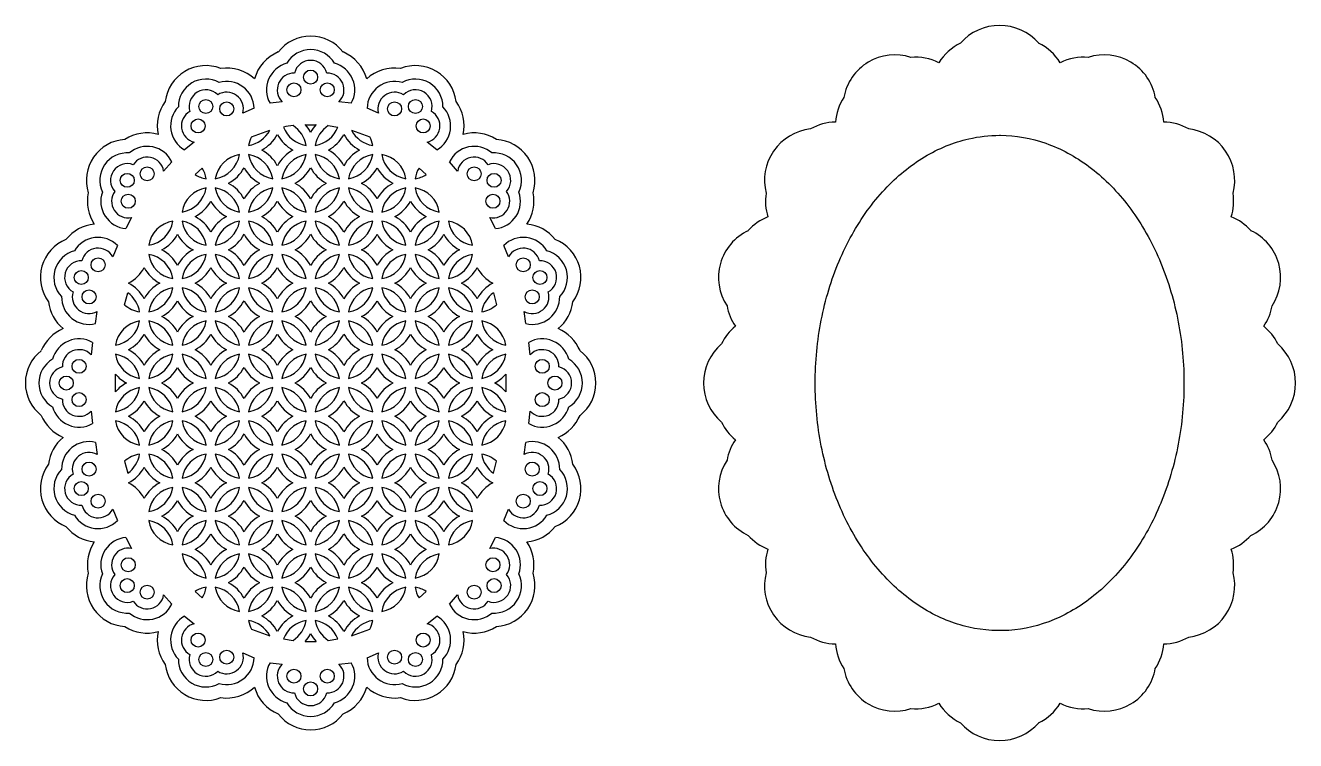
# Model space of a CAD drawing. Extents: x -349 to 137, y -391 to -136.
# Drawn here: x -98.3 to 137.5, y -269.3 to -136.5 of the extents above; entities that cross this region are included whole.
import ezdxf

# ---------------------------------------------------------------- set-up
doc = ezdxf.new("R2010")
doc.units = 0
doc.layers.get('0').update_dxf_attribs({"linetype": 'CONTINUOUS'})

msp = doc.modelspace()

# ---------------------------------------------------------------- linework, layer by layer
for p, q in [((-50.65, -150.64), (-52.93, -150.93)), ((-37.86, -150.93), (-40.14, -150.64)), ((-55.88, -151.84), (-57.99, -152.76)), ((-32.8, -152.76), (-34.91, -151.84)), ((-46.41, -154.9), (-44.38, -154.9)), ((-42.13, -155.07), (-40.34, -155.35)), ((-56.37, -157.13), (-52.98, -155.94)), ((-37.81, -155.94), (-34.42, -157.13)), ((-67, -158.16), (-68.81, -159.57)), ((-21.98, -159.57), (-23.79, -158.16)), ((-71.16, -161.8), (-72.69, -163.51)), ((-18.1, -163.51), (-19.63, -161.8)), ((-66.83, -164.18), (-65.52, -162.97)), ((-25.27, -162.97), (-23.96, -164.18)), ((-78.64, -172.17), (-79.7, -174.21)), ((-11.09, -174.21), (-12.15, -172.17)), ((-81.24, -177.35), (-82.13, -179.47)), ((-8.66, -179.47), (-9.55, -177.35)), ((-79.92, -188.35), (-79.35, -186.13)), ((-11.44, -186.13), (-10.86, -188.35)), ((-85.33, -191.85), (-85.01, -189.59)), ((-5.46, -191.85), (-5.78, -189.59)), ((-85.88, -195.35), (-86.16, -197.63)), ((-4.63, -197.63), (-4.91, -195.35)), ((-81.61, -204.5), (-81.61, -201.27)), ((-9.18, -201.27), (-9.18, -204.5)), ((-86.16, -208.14), (-85.88, -210.42)), ((-4.91, -210.42), (-4.63, -208.14)), ((-85.33, -213.92), (-85.01, -216.18)), ((-5.78, -216.18), (-5.46, -213.92)), ((-79.92, -217.43), (-79.35, -219.64)), ((-11.44, -219.64), (-10.86, -217.43)), ((-82.13, -226.3), (-81.24, -228.42)), ((-9.55, -228.42), (-8.66, -226.3)), ((-79.7, -231.57), (-78.64, -233.61)), ((-12.15, -233.61), (-11.09, -231.57)), ((-72.69, -242.26), (-71.16, -243.98)), ((-66.83, -241.59), (-65.52, -242.81)), ((-25.27, -242.81), (-23.96, -241.59)), ((-19.63, -243.98), (-18.1, -242.26)), ((-68.81, -246.2), (-67, -247.61)), ((-23.79, -247.61), (-21.98, -246.2)), ((-56.37, -248.64), (-52.98, -249.83)), ((-37.81, -249.83), (-34.42, -248.64)), ((-50.44, -250.43), (-48.66, -250.7)), ((-46.41, -250.88), (-44.38, -250.88)), ((-42.13, -250.7), (-40.34, -250.43)), ((-57.99, -253.01), (-55.88, -253.93)), ((-34.91, -253.93), (-32.8, -253.01)), ((-52.93, -254.84), (-50.65, -255.13)), ((-40.14, -255.13), (-37.86, -254.84))]:
    msp.add_line(p, q)
for centre in [(-45.39, -146.06), (-48.49, -148.42), (-42.3, -148.42), (-64.85, -151.53), (-60.98, -151.97), (-29.81, -151.97), (-25.94, -151.53), (-66.29, -155.14), (-24.5, -155.14), (-79.44, -165.24), (-75.74, -164.03), (-15.04, -164.03), (-11.35, -165.24), (-79.25, -169.13), (-11.54, -169.13), (-84.86, -180.94), (-5.93, -180.94), (-87.97, -183.28), (-2.82, -183.28), (-86.54, -186.89), (-4.25, -186.89), (-88.39, -199.79), (-2.4, -199.79), (-90.75, -202.89), (-0.04, -202.89), (-88.39, -205.98), (-2.4, -205.98), (-86.54, -218.88), (-4.25, -218.88), (-87.97, -222.5), (-2.82, -222.5), (-84.86, -224.83), (-5.93, -224.83), (-79.25, -236.65), (-11.54, -236.65), (-79.44, -240.53), (-75.74, -241.74), (-15.04, -241.74), (-11.35, -240.53), (-66.29, -250.63), (-24.5, -250.63), (-64.85, -254.25), (-60.98, -253.81), (-29.81, -253.81), (-25.94, -254.25), (-48.49, -257.35), (-42.3, -257.35), (-45.39, -259.71)]:
    msp.add_circle(centre, 1.3)
for centre, radius, start, end in [((82.51, -146.06), 9.6, 40.9211, 139.0789), ((-45.39, -146.06), 7.6, 37.7813, 142.2187), ((-48.49, -148.42), 7.6, 112.5536, 164.5415), ((-45.39, -146.06), 5.1, 30.1883, 149.8117), ((-42.3, -148.42), 7.6, 15.4585, 67.4464), ((79.42, -148.42), 9.6, 115.6934, 148.405), ((85.6, -148.42), 9.6, 31.595, 64.3066), ((-48.49, -148.42), 5.1, 104.9605, 209.4638), ((-45.39, -146.06), 3.1, 13.7405, 166.2595), ((-42.3, -148.42), 5.1, 330.5362, 75.0395), ((63.05, -151.53), 9.6, 71.8245, 169.9822), ((66.92, -151.97), 9.6, 63.2639, 95.21), ((98.1, -151.97), 9.6, 84.79, 116.7361), ((101.96, -151.53), 9.6, 10.0178, 108.1755), ((-64.85, -151.53), 7.6, 68.6847, 173.1221), ((-60.98, -151.97), 7.6, 47.1273, 98.3498), ((-48.49, -148.42), 3.1, 88.5127, 225.8282), ((-42.3, -148.42), 3.1, 314.1718, 91.4873), ((-29.81, -151.97), 7.6, 81.6502, 132.8727), ((-25.94, -151.53), 7.6, 6.8779, 111.3153), ((-64.85, -151.53), 5.1, 61.0917, 180.7151), ((-64.85, -151.53), 3.1, 44.6439, 197.1629), ((-60.98, -151.97), 5.1, 1.4396, 105.9428), ((-29.81, -151.97), 5.1, 74.0572, 178.5604), ((-25.94, -151.53), 5.1, 359.2849, 118.9083), ((-25.94, -151.53), 3.1, 342.8371, 135.3561), ((-66.29, -155.14), 7.6, 143.4569, 191.8738), ((-60.98, -151.97), 3.1, 345.0751, 122.3906), ((-29.81, -151.97), 3.1, 57.6094, 194.9249), ((-24.5, -155.14), 7.6, 348.1262, 36.5431), ((61.61, -155.14), 9.6, 146.5968, 175.7664), ((103.4, -155.14), 9.6, 4.2336, 33.4032), ((-66.29, -155.14), 5.1, 135.8639, 240.3672), ((-66.29, -155.14), 3.1, 119.4161, 256.7316), ((-24.5, -155.14), 3.1, 283.2684, 60.5839), ((-24.5, -155.14), 5.1, 299.6328, 44.1361), ((-45.39, -153.43), 5.4, 200.7558, 260.9558), ((-51.58, -159.61), 5.4, 9.0442, 57.253), ((-51.58, -159.61), 7, 27.981, 42.3754), ((-39.21, -159.61), 7, 137.6246, 152.019), ((-39.21, -159.61), 5.4, 122.747, 170.9558), ((-45.39, -153.43), 5.4, 279.0442, 339.2442), ((52.16, -164.03), 9.6, 90.6991, 119.7748), ((112.86, -164.03), 9.6, 60.2252, 89.3009), ((-79.44, -165.24), 7.6, 93.2495, 197.6869), ((-75.74, -164.03), 7.6, 74.5917, 122.9146), ((-57.76, -153.43), 5.4, 279.0442, 332.3273), ((-51.58, -159.61), 5.4, 152.6678, 170.9558), ((-57.76, -153.43), 7, 297.981, 332.019), ((-45.39, -153.43), 7, 207.981, 242.019), ((-45.39, -153.43), 7, 297.981, 332.019), ((-33.03, -153.43), 7, 207.981, 242.019), ((-33.03, -153.43), 5.4, 207.6727, 260.9558), ((-39.21, -159.61), 5.4, 9.0442, 27.3322), ((-15.04, -164.03), 7.6, 57.0854, 105.4083), ((-11.35, -165.24), 7.6, 342.3131, 86.7505), ((48.46, -165.24), 9.6, 96.3893, 194.5471), ((116.56, -165.24), 9.6, 345.4529, 83.6107), ((-79.44, -165.24), 5.1, 85.6565, 205.2799), ((-75.74, -164.03), 5.1, 26.0044, 130.5076), ((-57.76, -165.8), 7, 27.981, 62.019), ((-45.39, -165.8), 7, 117.981, 152.019), ((-45.39, -165.8), 7, 27.981, 62.019), ((-33.03, -165.8), 7, 117.981, 152.019), ((-15.04, -164.03), 5.1, 49.4924, 153.9956), ((-11.35, -165.24), 5.1, 334.7201, 94.3435), ((-79.44, -165.24), 3.1, 69.2087, 221.7277), ((-75.74, -164.03), 3.1, 9.6399, 146.9554), ((-57.76, -165.8), 5.4, 99.0442, 170.9558), ((-63.94, -159.61), 5.4, 279.0442, 350.9558), ((-51.58, -159.61), 5.4, 189.0442, 260.9558), ((-57.76, -165.8), 5.4, 9.0442, 80.9558), ((-51.58, -159.61), 5.4, 279.0442, 350.9558), ((-45.39, -165.8), 5.4, 99.0442, 170.9558), ((-39.21, -159.61), 5.4, 189.0442, 260.9558), ((-45.39, -165.8), 5.4, 9.0442, 80.9558), ((-39.21, -159.61), 5.4, 279.0442, 350.9558), ((-33.03, -165.8), 5.4, 99.0442, 170.9558), ((-26.85, -159.61), 5.4, 189.0442, 260.9558), ((-33.03, -165.8), 5.4, 9.0442, 80.9558), ((-15.04, -164.03), 3.1, 33.0446, 170.3601), ((-11.35, -165.24), 3.1, 318.2723, 110.7913), ((-63.94, -159.61), 5.4, 237.683, 260.9558), ((-70.12, -165.8), 5.4, 9.0442, 31.5937), ((-63.94, -159.61), 7, 297.981, 332.019), ((-51.58, -159.61), 7, 207.981, 242.019), ((-51.58, -159.61), 7, 297.981, 332.019), ((-39.21, -159.61), 7, 207.981, 242.019), ((-39.21, -159.61), 7, 297.981, 332.019), ((-26.85, -159.61), 7, 207.981, 242.019), ((-20.67, -165.8), 5.4, 148.4063, 170.9558), ((-26.85, -159.61), 5.4, 279.0442, 302.317), ((-79.25, -169.13), 5.1, 160.4287, 264.932), ((-79.25, -169.13), 3.1, 143.9809, 281.2964), ((-70.12, -165.8), 5.4, 279.0442, 350.9558), ((-63.94, -171.98), 5.4, 99.0442, 170.9558), ((-57.76, -165.8), 5.4, 189.0442, 260.9558), ((-63.94, -171.98), 5.4, 9.0442, 80.9558), ((-63.94, -171.98), 7, 27.981, 62.019), ((-51.58, -171.98), 7, 117.981, 152.019), ((-51.58, -171.98), 5.4, 99.0442, 170.9558), ((-57.76, -165.8), 5.4, 279.0442, 350.9558), ((-51.58, -171.98), 5.4, 9.0442, 80.9558), ((-45.39, -165.8), 5.4, 189.0442, 260.9558), ((-51.58, -171.98), 7, 27.981, 62.019), ((-39.21, -171.98), 7, 117.981, 152.019), ((-39.21, -171.98), 5.4, 99.0442, 170.9558), ((-45.39, -165.8), 5.4, 279.0442, 350.9558), ((-39.21, -171.98), 5.4, 9.0442, 80.9558), ((-33.03, -165.8), 5.4, 189.0442, 260.9558), ((-39.21, -171.98), 7, 27.981, 62.019), ((-26.85, -171.98), 7, 117.981, 152.019), ((-33.03, -165.8), 5.4, 279.0442, 350.9558), ((-26.85, -171.98), 5.4, 99.0442, 170.9558), ((-20.67, -165.8), 5.4, 189.0442, 260.9558), ((-26.85, -171.98), 5.4, 9.0442, 80.9558), ((-11.54, -169.13), 3.1, 258.7036, 36.0191), ((-11.54, -169.13), 5.1, 275.068, 19.5713), ((-79.25, -169.13), 7.6, 168.0218, 213.9838), ((-70.12, -165.8), 7, 297.981, 332.019), ((-57.76, -165.8), 7, 207.981, 242.019), ((-57.76, -165.8), 7, 297.981, 332.019), ((-45.39, -165.8), 7, 207.981, 242.019), ((-45.39, -165.8), 7, 297.981, 332.019), ((-33.03, -165.8), 7, 207.981, 242.019), ((-33.03, -165.8), 7, 297.981, 332.019), ((-20.67, -165.8), 7, 207.981, 242.019), ((-11.54, -169.13), 7.6, 326.0162, 11.9782), ((48.65, -169.13), 9.6, 171.1616, 197.5481), ((116.36, -169.13), 9.6, 342.4519, 8.8384), ((-70.12, -178.16), 7, 27.981, 62.019), ((-57.76, -178.16), 7, 117.981, 152.019), ((-57.76, -178.16), 7, 27.981, 62.019), ((-45.39, -178.16), 7, 117.981, 152.019), ((-45.39, -178.16), 7, 27.981, 62.019), ((-33.03, -178.16), 7, 117.981, 152.019), ((-33.03, -178.16), 7, 27.981, 62.019), ((-20.67, -178.16), 7, 117.981, 152.019), ((43.04, -180.94), 9.6, 111.662, 138.5348), ((121.97, -180.94), 9.6, 41.4652, 68.338), ((-84.86, -180.94), 7.6, 95.2264, 141.6747), ((-70.12, -178.16), 5.4, 99.0442, 170.9558), ((-76.3, -171.98), 5.4, 279.0442, 350.9558), ((-70.12, -178.16), 5.4, 9.0442, 80.9558), ((-63.94, -171.98), 5.4, 189.0442, 260.9558), ((-57.76, -178.16), 5.4, 99.0442, 170.9558), ((-63.94, -171.98), 5.4, 279.0442, 350.9558), ((-51.58, -171.98), 5.4, 189.0442, 260.9558), ((-57.76, -178.16), 5.4, 9.0442, 80.9558), ((-51.58, -171.98), 5.4, 279.0442, 350.9558), ((-45.39, -178.16), 5.4, 99.0442, 170.9558), ((-39.21, -171.98), 5.4, 189.0442, 260.9558), ((-45.39, -178.16), 5.4, 9.0442, 80.9558), ((-39.21, -171.98), 5.4, 279.0442, 350.9558), ((-33.03, -178.16), 5.4, 99.0442, 170.9558), ((-26.85, -171.98), 5.4, 189.0442, 260.9558), ((-33.03, -178.16), 5.4, 9.0442, 80.9558), ((-26.85, -171.98), 5.4, 279.0442, 350.9558), ((-20.67, -178.16), 5.4, 99.0442, 170.9558), ((-14.49, -171.98), 5.4, 189.0442, 260.9558), ((-20.67, -178.16), 5.4, 9.0442, 80.9558), ((-5.93, -180.94), 7.6, 38.3253, 84.7736), ((-87.97, -183.28), 7.6, 112.0095, 216.447), ((-84.86, -180.94), 5.1, 44.7644, 149.2677), ((-76.3, -171.98), 7, 297.981, 332.019), ((-63.94, -171.98), 7, 207.981, 242.019), ((-63.94, -171.98), 7, 297.981, 332.019), ((-51.58, -171.98), 7, 207.981, 242.019), ((-51.58, -171.98), 7, 297.981, 332.019), ((-39.21, -171.98), 7, 207.981, 242.019), ((-39.21, -171.98), 7, 297.981, 332.019), ((-26.85, -171.98), 7, 207.981, 242.019), ((-26.85, -171.98), 7, 297.981, 332.019), ((-14.49, -171.98), 7, 207.981, 242.019), ((-5.93, -180.94), 5.1, 30.7323, 135.2356), ((-2.82, -183.28), 7.6, 323.553, 67.9905), ((39.93, -183.28), 9.6, 115.1494, 213.3071), ((125.09, -183.28), 9.6, 326.6929, 64.8506), ((-87.97, -183.28), 5.1, 104.4165, 224.04), ((-84.86, -180.94), 3.1, 28.4, 165.7155), ((-70.12, -178.16), 5.4, 189.0442, 260.9558), ((-76.3, -184.34), 5.4, 9.0442, 80.9558), ((-76.3, -184.34), 7, 27.981, 62.019), ((-63.94, -184.34), 7, 117.981, 152.019), ((-70.12, -178.16), 5.4, 279.0442, 350.9558), ((-63.94, -184.34), 5.4, 99.0442, 170.9558), ((-57.76, -178.16), 5.4, 189.0442, 260.9558), ((-63.94, -184.34), 5.4, 9.0442, 80.9558), ((-63.94, -184.34), 7, 27.981, 62.019), ((-51.58, -184.34), 7, 117.981, 152.019), ((-51.58, -184.34), 5.4, 99.0442, 170.9558), ((-57.76, -178.16), 5.4, 279.0442, 350.9558), ((-51.58, -184.34), 5.4, 9.0442, 80.9558), ((-45.39, -178.16), 5.4, 189.0442, 260.9558), ((-51.58, -184.34), 7, 27.981, 62.019), ((-39.21, -184.34), 7, 117.981, 152.019), ((-39.21, -184.34), 5.4, 99.0442, 170.9558), ((-45.39, -178.16), 5.4, 279.0442, 350.9558), ((-39.21, -184.34), 5.4, 9.0442, 80.9558), ((-33.03, -178.16), 5.4, 189.0442, 260.9558), ((-39.21, -184.34), 7, 27.981, 62.019), ((-26.85, -184.34), 7, 117.981, 152.019), ((-33.03, -178.16), 5.4, 279.0442, 350.9558), ((-26.85, -184.34), 5.4, 99.0442, 170.9558), ((-20.67, -178.16), 5.4, 189.0442, 260.9558), ((-26.85, -184.34), 5.4, 9.0442, 80.9558), ((-26.85, -184.34), 7, 27.981, 62.019), ((-14.49, -184.34), 7, 117.981, 152.019), ((-14.49, -184.34), 5.4, 99.0442, 170.9558), ((-20.67, -178.16), 5.4, 279.0442, 350.9558), ((-5.93, -180.94), 3.1, 14.2845, 151.6), ((-2.82, -183.28), 5.1, 315.96, 75.5835), ((-87.97, -183.28), 3.1, 87.9687, 240.4878), ((-82.48, -178.16), 7, 297.981, 332.019), ((-70.12, -178.16), 7, 207.981, 242.019), ((-70.12, -178.16), 7, 297.981, 332.019), ((-57.76, -178.16), 7, 207.981, 242.019), ((-57.76, -178.16), 7, 297.981, 332.019), ((-45.39, -178.16), 7, 207.981, 242.019), ((-45.39, -178.16), 7, 297.981, 332.019), ((-33.03, -178.16), 7, 207.981, 242.019), ((-33.03, -178.16), 7, 297.981, 332.019), ((-20.67, -178.16), 7, 207.981, 242.019), ((-20.67, -178.16), 7, 297.981, 332.019), ((-8.3, -178.16), 7, 207.981, 242.019), ((-2.82, -183.28), 3.1, 299.5122, 92.0313), ((-86.54, -186.89), 3.1, 162.741, 299.5214), ((-82.48, -190.52), 5.4, 9.0442, 54.4723), ((-82.48, -190.52), 7, 27.981, 62.019), ((-70.12, -190.52), 7, 117.981, 152.019), ((-76.3, -184.34), 5.4, 279.0442, 350.9558), ((-70.12, -190.52), 5.4, 99.0442, 170.9558), ((-63.94, -184.34), 5.4, 189.0442, 260.9558), ((-70.12, -190.52), 5.4, 9.0442, 80.9558), ((-70.12, -190.52), 7, 27.981, 62.019), ((-57.76, -190.52), 7, 117.981, 152.019), ((-63.94, -184.34), 5.4, 279.0442, 350.9558), ((-57.76, -190.52), 5.4, 99.0442, 170.9558), ((-57.76, -190.52), 5.4, 9.0442, 80.9558), ((-51.58, -184.34), 5.4, 189.0442, 260.9558), ((-57.76, -190.52), 7, 27.981, 62.019), ((-45.39, -190.52), 7, 117.981, 152.019), ((-45.39, -190.52), 5.4, 99.0442, 170.9558), ((-51.58, -184.34), 5.4, 279.0442, 350.9558), ((-45.39, -190.52), 5.4, 9.0442, 80.9558), ((-39.21, -184.34), 5.4, 189.0442, 260.9558), ((-45.39, -190.52), 7, 27.981, 62.019), ((-33.03, -190.52), 7, 117.981, 152.019), ((-39.21, -184.34), 5.4, 279.0442, 350.9558), ((-33.03, -190.52), 5.4, 99.0442, 170.9558), ((-26.85, -184.34), 5.4, 189.0442, 260.9558), ((-33.03, -190.52), 5.4, 9.0442, 80.9558), ((-33.03, -190.52), 7, 27.981, 62.019), ((-20.67, -190.52), 7, 117.981, 152.019), ((-26.85, -184.34), 5.4, 279.0442, 350.9558), ((-20.67, -190.52), 5.4, 99.0442, 170.9558), ((-20.67, -190.52), 5.4, 9.0442, 80.9558), ((-14.49, -184.34), 5.4, 189.0442, 260.9558), ((-20.67, -190.52), 7, 27.981, 62.019), ((-8.3, -190.52), 7, 117.981, 152.019), ((-8.3, -190.52), 5.4, 125.5277, 170.9558), ((-4.25, -186.89), 3.1, 240.4786, 17.259), ((-86.54, -186.89), 7.6, 186.7818, 230.8871), ((-86.54, -186.89), 5.1, 179.1888, 283.6921), ((-76.3, -184.34), 5.4, 227.8854, 260.9558), ((-76.3, -184.34), 7, 297.981, 332.019), ((-63.94, -184.34), 7, 207.981, 242.019), ((-63.94, -184.34), 7, 297.981, 332.019), ((-51.58, -184.34), 7, 207.981, 242.019), ((-51.58, -184.34), 7, 297.981, 332.019), ((-39.21, -184.34), 7, 207.981, 242.019), ((-39.21, -184.34), 7, 297.981, 332.019), ((-26.85, -184.34), 7, 207.981, 242.019), ((-26.85, -184.34), 7, 297.981, 332.019), ((-14.49, -184.34), 7, 207.981, 242.019), ((-14.49, -184.34), 5.4, 279.0442, 312.1146), ((-4.25, -186.89), 5.1, 256.3079, 0.8112), ((-4.25, -186.89), 7.6, 309.1129, 353.2182), ((41.36, -186.89), 9.6, 189.9217, 214.6089), ((123.65, -186.89), 9.6, 325.3911, 350.0783), ((-76.3, -196.7), 7, 27.981, 62.019), ((-63.94, -196.7), 7, 117.981, 152.019), ((-63.94, -196.7), 7, 27.981, 62.019), ((-51.58, -196.7), 7, 117.981, 152.019), ((-51.58, -196.7), 7, 27.981, 62.019), ((-39.21, -196.7), 7, 117.981, 152.019), ((-39.21, -196.7), 7, 27.981, 62.019), ((-26.85, -196.7), 7, 117.981, 152.019), ((-26.85, -196.7), 7, 27.981, 62.019), ((-14.49, -196.7), 7, 117.981, 152.019), ((-88.39, -199.79), 7.6, 112.834, 157.4464), ((-76.3, -196.7), 5.4, 99.0442, 170.9558), ((-82.48, -190.52), 5.4, 279.0442, 350.9558), ((-76.3, -196.7), 5.4, 9.0442, 80.9558), ((-70.12, -190.52), 5.4, 189.0442, 260.9558), ((-63.94, -196.7), 5.4, 99.0442, 170.9558), ((-70.12, -190.52), 5.4, 279.0442, 350.9558), ((-63.94, -196.7), 5.4, 9.0442, 80.9558), ((-57.76, -190.52), 5.4, 189.0442, 260.9558), ((-57.76, -190.52), 5.4, 279.0442, 350.9558), ((-51.58, -196.7), 5.4, 99.0442, 170.9558), ((-45.39, -190.52), 5.4, 189.0442, 260.9558), ((-51.58, -196.7), 5.4, 9.0442, 80.9558), ((-45.39, -190.52), 5.4, 279.0442, 350.9558), ((-39.21, -196.7), 5.4, 99.0442, 170.9558), ((-33.03, -190.52), 5.4, 189.0442, 260.9558), ((-39.21, -196.7), 5.4, 9.0442, 80.9558), ((-33.03, -190.52), 5.4, 279.0442, 350.9558), ((-26.85, -196.7), 5.4, 99.0442, 170.9558), ((-20.67, -190.52), 5.4, 189.0442, 260.9558), ((-26.85, -196.7), 5.4, 9.0442, 80.9558), ((-20.67, -190.52), 5.4, 279.0442, 350.9558), ((-14.49, -196.7), 5.4, 99.0442, 170.9558), ((-14.49, -196.7), 5.4, 9.0442, 80.9558), ((-8.3, -190.52), 5.4, 189.0442, 260.9558), ((-2.4, -199.79), 7.6, 22.5536, 67.166), ((39.52, -199.79), 9.6, 129.1122, 154.3066), ((125.5, -199.79), 9.6, 25.6934, 50.8878), ((-88.39, -199.79), 5.1, 60.5362, 165.0395), ((-82.48, -190.52), 7, 297.981, 332.019), ((-70.12, -190.52), 7, 207.981, 242.019), ((-70.12, -190.52), 7, 297.981, 332.019), ((-57.76, -190.52), 7, 207.981, 242.019), ((-57.76, -190.52), 7, 297.981, 332.019), ((-45.39, -190.52), 7, 207.981, 242.019), ((-45.39, -190.52), 7, 297.981, 332.019), ((-33.03, -190.52), 7, 207.981, 242.019), ((-33.03, -190.52), 7, 297.981, 332.019), ((-20.67, -190.52), 7, 207.981, 242.019), ((-20.67, -190.52), 7, 297.981, 332.019), ((-8.3, -190.52), 7, 207.981, 242.019), ((-2.4, -199.79), 5.1, 14.9605, 119.4638), ((37.15, -202.89), 9.6, 130.9212, 229.0789), ((127.86, -202.89), 9.6, 310.9211, 49.0788), ((-90.75, -202.89), 7.6, 127.7813, 232.2187), ((-88.39, -199.79), 3.1, 44.1718, 181.4873), ((-76.3, -196.7), 5.4, 189.0442, 260.9558), ((-82.48, -202.89), 5.4, 9.0442, 80.9558), ((-82.48, -202.89), 7, 27.981, 62.019), ((-70.12, -202.89), 7, 117.981, 152.019), ((-76.3, -196.7), 5.4, 279.0442, 350.9558), ((-70.12, -202.89), 5.4, 99.0442, 170.9558), ((-63.94, -196.7), 5.4, 189.0442, 260.9558), ((-70.12, -202.89), 5.4, 9.0442, 80.9558), ((-70.12, -202.89), 7, 27.981, 62.019), ((-57.76, -202.89), 7, 117.981, 152.019), ((-63.94, -196.7), 5.4, 279.0442, 350.9558), ((-57.76, -202.89), 5.4, 99.0442, 170.9558), ((-57.76, -202.89), 5.4, 9.0442, 80.9558), ((-51.58, -196.7), 5.4, 189.0442, 260.9558), ((-57.76, -202.89), 7, 27.981, 62.019), ((-45.39, -202.89), 7, 117.981, 152.019), ((-51.58, -196.7), 5.4, 279.0442, 350.9558), ((-45.39, -202.89), 5.4, 99.0442, 170.9558), ((-45.39, -202.89), 5.4, 9.0442, 80.9558), ((-39.21, -196.7), 5.4, 189.0442, 260.9558), ((-45.39, -202.89), 7, 27.981, 62.019), ((-33.03, -202.89), 7, 117.981, 152.019), ((-33.03, -202.89), 5.4, 99.0442, 170.9558), ((-39.21, -196.7), 5.4, 279.0442, 350.9558), ((-26.85, -196.7), 5.4, 189.0442, 260.9558), ((-33.03, -202.89), 5.4, 9.0442, 80.9558), ((-33.03, -202.89), 7, 27.981, 62.019), ((-20.67, -202.89), 7, 117.981, 152.019), ((-26.85, -196.7), 5.4, 279.0442, 350.9558), ((-20.67, -202.89), 5.4, 99.0442, 170.9558), ((-20.67, -202.89), 5.4, 9.0442, 80.9558), ((-14.49, -196.7), 5.4, 189.0442, 260.9558), ((-20.67, -202.89), 7, 27.981, 62.019), ((-8.3, -202.89), 7, 117.981, 152.019), ((-14.49, -196.7), 5.4, 279.0442, 350.9558), ((-8.3, -202.89), 5.4, 99.0442, 170.9558), ((-2.4, -199.79), 3.1, 358.5127, 135.8282), ((-0.04, -202.89), 7.6, 307.7813, 52.2187), ((-90.75, -202.89), 5.1, 120.1883, 239.8117), ((-90.75, -202.89), 3.1, 103.7405, 256.2595), ((-76.3, -196.7), 7, 297.981, 332.019), ((-63.94, -196.7), 7, 207.981, 242.019), ((-63.94, -196.7), 7, 297.981, 332.019), ((-51.58, -196.7), 7, 207.981, 242.019), ((-51.58, -196.7), 7, 297.981, 332.019), ((-39.21, -196.7), 7, 207.981, 242.019), ((-39.21, -196.7), 7, 297.981, 332.019), ((-26.85, -196.7), 7, 207.981, 242.019), ((-26.85, -196.7), 7, 297.981, 332.019), ((-14.49, -196.7), 7, 207.981, 242.019), ((-0.04, -202.89), 3.1, 283.7405, 76.2595), ((-0.04, -202.89), 5.1, 300.1883, 59.8117), ((-76.3, -196.7), 7, 220.757, 242.019), ((-14.49, -196.7), 7, 297.981, 319.243), ((-76.3, -209.07), 5.4, 99.0442, 170.9558), ((-82.48, -202.89), 5.4, 279.0442, 350.9558), ((-76.3, -209.07), 7, 117.981, 139.243), ((-76.3, -209.07), 5.4, 9.0442, 80.9558), ((-70.12, -202.89), 5.4, 189.0442, 260.9558), ((-76.3, -209.07), 7, 27.981, 62.019), ((-63.94, -209.07), 7, 117.981, 152.019), ((-63.94, -209.07), 5.4, 99.0442, 170.9558), ((-70.12, -202.89), 5.4, 279.0442, 350.9558), ((-63.94, -209.07), 5.4, 9.0442, 80.9558), ((-57.76, -202.89), 5.4, 189.0442, 260.9558), ((-63.94, -209.07), 7, 27.981, 62.019), ((-51.58, -209.07), 7, 117.981, 152.019), ((-57.76, -202.89), 5.4, 279.0442, 350.9558), ((-51.58, -209.07), 5.4, 99.0442, 170.9558), ((-45.39, -202.89), 5.4, 189.0442, 260.9558), ((-51.58, -209.07), 5.4, 9.0442, 80.9558), ((-51.58, -209.07), 7, 27.981, 62.019), ((-39.21, -209.07), 7, 117.981, 152.019), ((-45.39, -202.89), 5.4, 279.0442, 350.9558), ((-39.21, -209.07), 5.4, 99.0442, 170.9558), ((-39.21, -209.07), 5.4, 9.0442, 80.9558), ((-33.03, -202.89), 5.4, 189.0442, 260.9558), ((-39.21, -209.07), 7, 27.981, 62.019), ((-26.85, -209.07), 7, 117.981, 152.019), ((-33.03, -202.89), 5.4, 279.0442, 350.9558), ((-26.85, -209.07), 5.4, 99.0442, 170.9558), ((-26.85, -209.07), 5.4, 9.0442, 80.9558), ((-20.67, -202.89), 5.4, 189.0442, 260.9558), ((-26.85, -209.07), 7, 27.981, 62.019), ((-14.49, -209.07), 7, 117.981, 152.019), ((-20.67, -202.89), 5.4, 279.0442, 350.9558), ((-14.49, -209.07), 5.4, 99.0442, 170.9558), ((-14.49, -209.07), 5.4, 9.0442, 80.9558), ((-8.3, -202.89), 5.4, 189.0442, 260.9558), ((-14.49, -209.07), 7, 40.757, 62.019), ((-88.39, -205.98), 5.1, 194.9606, 299.4638), ((-88.39, -205.98), 3.1, 178.5128, 315.8283), ((-82.48, -202.89), 7, 297.981, 332.019), ((-70.12, -202.89), 7, 207.981, 242.019), ((-70.12, -202.89), 7, 297.981, 332.019), ((-57.76, -202.89), 7, 207.981, 242.019), ((-57.76, -202.89), 7, 297.981, 332.019), ((-45.39, -202.89), 7, 207.981, 242.019), ((-45.39, -202.89), 7, 297.981, 332.019), ((-33.03, -202.89), 7, 207.981, 242.019), ((-33.03, -202.89), 7, 297.981, 332.019), ((-20.67, -202.89), 7, 207.981, 242.019), ((-20.67, -202.89), 7, 297.981, 332.019), ((-8.3, -202.89), 7, 207.981, 242.019), ((-2.4, -205.98), 5.1, 240.5362, 345.0394), ((-2.4, -205.98), 3.1, 224.1717, 1.4872), ((-88.39, -205.98), 7.6, 202.5536, 247.166), ((-82.48, -215.25), 7, 27.981, 62.019), ((-70.12, -215.25), 7, 117.981, 152.019), ((-70.12, -215.25), 7, 27.981, 62.019), ((-57.76, -215.25), 7, 117.981, 152.019), ((-57.76, -215.25), 7, 27.981, 62.019), ((-45.39, -215.25), 7, 117.981, 152.019), ((-45.39, -215.25), 7, 27.981, 62.019), ((-33.03, -215.25), 7, 117.981, 152.019), ((-33.03, -215.25), 7, 27.981, 62.019), ((-20.67, -215.25), 7, 117.981, 152.019), ((-20.67, -215.25), 7, 27.981, 62.019), ((-8.3, -215.25), 7, 117.981, 152.019), ((-2.4, -205.98), 7.6, 292.834, 337.4464), ((-76.3, -209.07), 5.4, 189.0442, 260.9558), ((-82.48, -215.25), 5.4, 9.0442, 80.9558), ((-70.12, -215.25), 5.4, 99.0442, 170.9558), ((-76.3, -209.07), 5.4, 279.0442, 350.9558), ((-63.94, -209.07), 5.4, 189.0442, 260.9558), ((-70.12, -215.25), 5.4, 9.0442, 80.9558), ((-63.94, -209.07), 5.4, 279.0442, 350.9558), ((-57.76, -215.25), 5.4, 99.0442, 170.9558), ((-57.76, -215.25), 5.4, 9.0442, 80.9558), ((-51.58, -209.07), 5.4, 189.0442, 260.9558), ((-45.39, -215.25), 5.4, 99.0442, 170.9558), ((-51.58, -209.07), 5.4, 279.0442, 350.9558), ((-39.21, -209.07), 5.4, 189.0442, 260.9558), ((-45.39, -215.25), 5.4, 9.0442, 80.9558), ((-39.21, -209.07), 5.4, 279.0442, 350.9558), ((-33.03, -215.25), 5.4, 99.0442, 170.9558), ((-26.85, -209.07), 5.4, 189.0442, 260.9558), ((-33.03, -215.25), 5.4, 9.0442, 80.9558), ((-26.85, -209.07), 5.4, 279.0442, 350.9558), ((-20.67, -215.25), 5.4, 99.0442, 170.9558), ((-20.67, -215.25), 5.4, 9.0442, 80.9558), ((-14.49, -209.07), 5.4, 189.0442, 260.9558), ((-14.49, -209.07), 5.4, 279.0442, 350.9558), ((-8.3, -215.25), 5.4, 99.0442, 170.9558), ((39.52, -205.98), 9.6, 205.6934, 230.8878), ((125.5, -205.98), 9.6, 309.1122, 334.3066), ((-86.54, -218.88), 7.6, 129.1129, 173.2182), ((-86.54, -218.88), 5.1, 76.3079, 180.8112), ((-76.3, -209.07), 7, 297.981, 332.019), ((-63.94, -209.07), 7, 207.981, 242.019), ((-63.94, -209.07), 7, 297.981, 332.019), ((-51.58, -209.07), 7, 207.981, 242.019), ((-51.58, -209.07), 7, 297.981, 332.019), ((-39.21, -209.07), 7, 207.981, 242.019), ((-39.21, -209.07), 7, 297.981, 332.019), ((-26.85, -209.07), 7, 207.981, 242.019), ((-26.85, -209.07), 7, 297.981, 332.019), ((-14.49, -209.07), 7, 207.981, 242.019), ((-4.25, -218.88), 5.1, 359.1888, 103.6921), ((-4.25, -218.88), 7.6, 6.7818, 50.8871), ((41.36, -218.88), 9.6, 145.3911, 170.0783), ((123.65, -218.88), 9.6, 9.9217, 34.6089), ((-86.54, -218.88), 3.1, 60.4786, 197.259), ((-76.3, -221.43), 5.4, 99.0442, 132.1146), ((-82.48, -215.25), 5.4, 305.5277, 350.9558), ((-70.12, -215.25), 5.4, 189.0442, 260.9558), ((-76.3, -221.43), 5.4, 9.0442, 80.9558), ((-76.3, -221.43), 7, 27.981, 62.019), ((-63.94, -221.43), 7, 117.981, 152.019), ((-63.94, -221.43), 5.4, 99.0442, 170.9558), ((-70.12, -215.25), 5.4, 279.0442, 350.9558), ((-63.94, -221.43), 5.4, 9.0442, 80.9558), ((-57.76, -215.25), 5.4, 189.0442, 260.9558), ((-63.94, -221.43), 7, 27.981, 62.019), ((-51.58, -221.43), 7, 117.981, 152.019), ((-57.76, -215.25), 5.4, 279.0442, 350.9558), ((-51.58, -221.43), 5.4, 99.0442, 170.9558), ((-51.58, -221.43), 5.4, 9.0442, 80.9558), ((-45.39, -215.25), 5.4, 189.0442, 260.9558), ((-51.58, -221.43), 7, 27.981, 62.019), ((-39.21, -221.43), 7, 117.981, 152.019), ((-39.21, -221.43), 5.4, 99.0442, 170.9558), ((-45.39, -215.25), 5.4, 279.0442, 350.9558), ((-33.03, -215.25), 5.4, 189.0442, 260.9558), ((-39.21, -221.43), 5.4, 9.0442, 80.9558), ((-39.21, -221.43), 7, 27.981, 62.019), ((-26.85, -221.43), 7, 117.981, 152.019), ((-26.85, -221.43), 5.4, 99.0442, 170.9558), ((-33.03, -215.25), 5.4, 279.0442, 350.9558), ((-26.85, -221.43), 5.4, 9.0442, 80.9558), ((-20.67, -215.25), 5.4, 189.0442, 260.9558), ((-26.85, -221.43), 7, 27.981, 62.019), ((-14.49, -221.43), 7, 117.981, 152.019), ((-14.49, -221.43), 5.4, 99.0442, 170.9558), ((-20.67, -215.25), 5.4, 279.0442, 350.9558), ((-8.3, -215.25), 5.4, 189.0442, 234.4723), ((-14.49, -221.43), 5.4, 47.8854, 80.9558), ((-4.25, -218.88), 3.1, 342.741, 119.5214), ((-87.97, -222.5), 7.6, 143.553, 247.9905), ((-87.97, -222.5), 5.1, 135.96, 255.5835), ((-82.48, -215.25), 7, 297.981, 332.019), ((-70.12, -215.25), 7, 207.981, 242.019), ((-70.12, -215.25), 7, 297.981, 332.019), ((-57.76, -215.25), 7, 207.981, 242.019), ((-57.76, -215.25), 7, 297.981, 332.019), ((-45.39, -215.25), 7, 207.981, 242.019), ((-45.39, -215.25), 7, 297.981, 332.019), ((-33.03, -215.25), 7, 207.981, 242.019), ((-33.03, -215.25), 7, 297.981, 332.019), ((-20.67, -215.25), 7, 207.981, 242.019), ((-20.67, -215.25), 7, 297.981, 332.019), ((-8.3, -215.25), 7, 207.981, 242.019), ((-2.82, -222.5), 5.1, 284.4165, 44.04), ((-2.82, -222.5), 7.6, 292.0095, 36.447), ((39.93, -222.5), 9.6, 146.6929, 244.8506), ((125.09, -222.5), 9.6, 295.1494, 33.3071), ((-87.97, -222.5), 3.1, 119.5122, 272.0313), ((-82.48, -227.61), 7, 27.981, 62.019), ((-70.12, -227.61), 7, 117.981, 152.019), ((-70.12, -227.61), 7, 27.981, 62.019), ((-57.76, -227.61), 7, 117.981, 152.019), ((-57.76, -227.61), 7, 27.981, 62.019), ((-45.39, -227.61), 7, 117.981, 152.019), ((-45.39, -227.61), 7, 27.981, 62.019), ((-33.03, -227.61), 7, 117.981, 152.019), ((-33.03, -227.61), 7, 27.981, 62.019), ((-20.67, -227.61), 7, 117.981, 152.019), ((-20.67, -227.61), 7, 27.981, 62.019), ((-8.3, -227.61), 7, 117.981, 152.019), ((-2.82, -222.5), 3.1, 267.9687, 60.4878), ((-70.12, -227.61), 5.4, 99.0442, 170.9558), ((-76.3, -221.43), 5.4, 279.0442, 350.9558), ((-70.12, -227.61), 5.4, 9.0442, 80.9558), ((-63.94, -221.43), 5.4, 189.0442, 260.9558), ((-57.76, -227.61), 5.4, 99.0442, 170.9558), ((-63.94, -221.43), 5.4, 279.0442, 350.9558), ((-57.76, -227.61), 5.4, 9.0442, 80.9558), ((-51.58, -221.43), 5.4, 189.0442, 260.9558), ((-51.58, -221.43), 5.4, 279.0442, 350.9558), ((-45.39, -227.61), 5.4, 99.0442, 170.9558), ((-45.39, -227.61), 5.4, 9.0442, 80.9558), ((-39.21, -221.43), 5.4, 189.0442, 260.9558), ((-33.03, -227.61), 5.4, 99.0442, 170.9558), ((-39.21, -221.43), 5.4, 279.0442, 350.9558), ((-33.03, -227.61), 5.4, 9.0442, 80.9558), ((-26.85, -221.43), 5.4, 189.0442, 260.9558), ((-20.67, -227.61), 5.4, 99.0442, 170.9558), ((-26.85, -221.43), 5.4, 279.0442, 350.9558), ((-20.67, -227.61), 5.4, 9.0442, 80.9558), ((-14.49, -221.43), 5.4, 189.0442, 260.9558), ((-84.86, -224.83), 3.1, 194.2845, 331.6), ((-76.3, -221.43), 7, 297.981, 332.019), ((-63.94, -221.43), 7, 207.981, 242.019), ((-63.94, -221.43), 7, 297.981, 332.019), ((-51.58, -221.43), 7, 207.981, 242.019), ((-51.58, -221.43), 7, 297.981, 332.019), ((-39.21, -221.43), 7, 207.981, 242.019), ((-39.21, -221.43), 7, 297.981, 332.019), ((-26.85, -221.43), 7, 207.981, 242.019), ((-26.85, -221.43), 7, 297.981, 332.019), ((-14.49, -221.43), 7, 207.981, 242.019), ((-5.93, -224.83), 3.1, 208.4, 345.7155), ((-84.86, -224.83), 5.1, 210.7323, 315.2356), ((-76.3, -233.79), 5.4, 9.0442, 80.9558), ((-70.12, -227.61), 5.4, 189.0442, 260.9558), ((-76.3, -233.79), 7, 27.981, 62.019), ((-63.94, -233.79), 7, 117.981, 152.019), ((-63.94, -233.79), 5.4, 99.0442, 170.9558), ((-70.12, -227.61), 5.4, 279.0442, 350.9558), ((-63.94, -233.79), 5.4, 9.0442, 80.9558), ((-57.76, -227.61), 5.4, 189.0442, 260.9558), ((-63.94, -233.79), 7, 27.981, 62.019), ((-51.58, -233.79), 7, 117.981, 152.019), ((-57.76, -227.61), 5.4, 279.0442, 350.9558), ((-51.58, -233.79), 5.4, 99.0442, 170.9558), ((-45.39, -227.61), 5.4, 189.0442, 260.9558), ((-51.58, -233.79), 5.4, 9.0442, 80.9558), ((-51.58, -233.79), 7, 27.981, 62.019), ((-39.21, -233.79), 7, 117.981, 152.019), ((-45.39, -227.61), 5.4, 279.0442, 350.9558), ((-39.21, -233.79), 5.4, 99.0442, 170.9558), ((-39.21, -233.79), 5.4, 9.0442, 80.9558), ((-33.03, -227.61), 5.4, 189.0442, 260.9558), ((-39.21, -233.79), 7, 27.981, 62.019), ((-26.85, -233.79), 7, 117.981, 152.019), ((-33.03, -227.61), 5.4, 279.0442, 350.9558), ((-26.85, -233.79), 5.4, 99.0442, 170.9558), ((-20.67, -227.61), 5.4, 189.0442, 260.9558), ((-26.85, -233.79), 5.4, 9.0442, 80.9558), ((-26.85, -233.79), 7, 27.981, 62.019), ((-14.49, -233.79), 7, 117.981, 152.019), ((-20.67, -227.61), 5.4, 279.0442, 350.9558), ((-14.49, -233.79), 5.4, 99.0442, 170.9558), ((-5.93, -224.83), 5.1, 224.7644, 329.2677), ((-84.86, -224.83), 7.6, 218.3253, 264.7736), ((-70.12, -227.61), 7, 297.981, 332.019), ((-57.76, -227.61), 7, 207.981, 242.019), ((-57.76, -227.61), 7, 297.981, 332.019), ((-45.39, -227.61), 7, 207.981, 242.019), ((-45.39, -227.61), 7, 297.981, 332.019), ((-33.03, -227.61), 7, 207.981, 242.019), ((-33.03, -227.61), 7, 297.981, 332.019), ((-20.67, -227.61), 7, 207.981, 242.019), ((-5.93, -224.83), 7.6, 275.2264, 321.6747), ((-79.25, -236.65), 7.6, 146.0162, 191.9782), ((-79.25, -236.65), 5.1, 95.068, 199.5713), ((-11.54, -236.65), 5.1, 340.4287, 84.932), ((-11.54, -236.65), 7.6, 348.0218, 33.9838), ((43.04, -224.83), 9.6, 221.4652, 248.338), ((121.97, -224.83), 9.6, 291.662, 318.5348), ((-79.25, -236.65), 3.1, 78.7036, 216.0191), ((-70.12, -239.98), 5.4, 9.0442, 80.9558), ((-63.94, -233.79), 5.4, 189.0442, 260.9558), ((-70.12, -239.98), 7, 27.981, 62.019), ((-57.76, -239.98), 7, 117.981, 152.019), ((-57.76, -239.98), 5.4, 99.0442, 170.9558), ((-63.94, -233.79), 5.4, 279.0442, 350.9558), ((-51.58, -233.79), 5.4, 189.0442, 260.9558), ((-57.76, -239.98), 5.4, 9.0442, 80.9558), ((-57.76, -239.98), 7, 27.981, 62.019), ((-45.39, -239.98), 7, 117.981, 152.019), ((-51.58, -233.79), 5.4, 279.0442, 350.9558), ((-45.39, -239.98), 5.4, 99.0442, 170.9558), ((-45.39, -239.98), 5.4, 9.0442, 80.9558), ((-39.21, -233.79), 5.4, 189.0442, 260.9558), ((-45.39, -239.98), 7, 27.981, 62.019), ((-33.03, -239.98), 7, 117.981, 152.019), ((-39.21, -233.79), 5.4, 279.0442, 350.9558), ((-33.03, -239.98), 5.4, 99.0442, 170.9558), ((-33.03, -239.98), 5.4, 9.0442, 80.9558), ((-26.85, -233.79), 5.4, 189.0442, 260.9558), ((-33.03, -239.98), 7, 27.981, 62.019), ((-20.67, -239.98), 7, 117.981, 152.019), ((-20.67, -239.98), 5.4, 99.0442, 170.9558), ((-26.85, -233.79), 5.4, 279.0442, 350.9558), ((-11.54, -236.65), 3.1, 323.9809, 101.2964), ((48.65, -236.65), 9.6, 162.4519, 188.8384), ((116.36, -236.65), 9.6, 351.1616, 17.5481), ((-63.94, -233.79), 7, 297.981, 332.019), ((-51.58, -233.79), 7, 207.981, 242.019), ((-51.58, -233.79), 7, 297.981, 332.019), ((-39.21, -233.79), 7, 207.981, 242.019), ((-39.21, -233.79), 7, 297.981, 332.019), ((-26.85, -233.79), 7, 207.981, 242.019), ((48.46, -240.53), 9.6, 165.4529, 263.6107), ((116.56, -240.53), 9.6, 276.3893, 14.5471), ((-79.44, -240.53), 7.6, 162.3131, 266.7505), ((-79.44, -240.53), 5.1, 154.7201, 274.3435), ((-79.44, -240.53), 3.1, 138.2723, 290.7913), ((-63.94, -246.16), 7, 27.981, 62.019), ((-51.58, -246.16), 7, 117.981, 152.019), ((-51.58, -246.16), 7, 27.981, 62.019), ((-39.21, -246.16), 7, 117.981, 152.019), ((-39.21, -246.16), 7, 27.981, 62.019), ((-26.85, -246.16), 7, 117.981, 152.019), ((-11.35, -240.53), 3.1, 249.2087, 41.7277), ((-11.35, -240.53), 5.1, 265.6565, 25.2799), ((-11.35, -240.53), 7.6, 273.2495, 17.6869), ((-75.74, -241.74), 3.1, 213.0446, 350.3601), ((-63.94, -246.16), 5.4, 99.0442, 122.317), ((-70.12, -239.98), 5.4, 328.4063, 350.9558), ((-57.76, -239.98), 5.4, 189.0442, 260.9558), ((-63.94, -246.16), 5.4, 9.0442, 80.9558), ((-51.58, -246.16), 5.4, 99.0442, 170.9558), ((-57.76, -239.98), 5.4, 279.0442, 350.9558), ((-51.58, -246.16), 5.4, 9.0442, 80.9558), ((-45.39, -239.98), 5.4, 189.0442, 260.9558), ((-45.39, -239.98), 5.4, 279.0442, 350.9558), ((-39.21, -246.16), 5.4, 99.0442, 170.9558), ((-39.21, -246.16), 5.4, 9.0442, 80.9558), ((-33.03, -239.98), 5.4, 189.0442, 260.9558), ((-33.03, -239.98), 5.4, 279.0442, 350.9558), ((-26.85, -246.16), 5.4, 99.0442, 170.9558), ((-20.67, -239.98), 5.4, 189.0442, 211.5937), ((-26.85, -246.16), 5.4, 57.683, 80.9558), ((-15.04, -241.74), 3.1, 189.6399, 326.9554), ((-75.74, -241.74), 5.1, 229.4924, 333.9956), ((-57.76, -239.98), 7, 297.981, 332.019), ((-45.39, -239.98), 7, 207.981, 242.019), ((-45.39, -239.98), 7, 297.981, 332.019), ((-33.03, -239.98), 7, 207.981, 242.019), ((-15.04, -241.74), 5.1, 206.0044, 310.5076), ((-66.29, -250.63), 5.1, 119.6328, 224.1361), ((-51.58, -246.16), 5.4, 189.0442, 207.3322), ((-57.76, -252.34), 5.4, 27.6727, 80.9558), ((-57.76, -252.34), 7, 27.981, 62.019), ((-45.39, -252.34), 7, 117.981, 152.019), ((-45.39, -252.34), 5.4, 99.0442, 159.2442), ((-51.58, -246.16), 5.4, 302.747, 350.9558), ((-39.21, -246.16), 5.4, 189.0442, 237.253), ((-45.39, -252.34), 5.4, 20.7558, 80.9558), ((-45.39, -252.34), 7, 27.981, 62.019), ((-33.03, -252.34), 7, 117.981, 152.019), ((-33.03, -252.34), 5.4, 99.0442, 152.3273), ((-39.21, -246.16), 5.4, 332.6678, 350.9558), ((-24.5, -250.63), 5.1, 315.8639, 60.3672), ((-75.74, -241.74), 7.6, 237.0854, 285.4083), ((-66.29, -250.63), 7.6, 168.1262, 216.5431), ((-66.29, -250.63), 3.1, 103.2684, 240.5839), ((-51.58, -246.16), 7, 317.6246, 332.019), ((-39.21, -246.16), 7, 207.981, 222.3754), ((-24.5, -250.63), 3.1, 299.4161, 76.7316), ((-24.5, -250.63), 7.6, 323.4569, 11.8738), ((-15.04, -241.74), 7.6, 254.5917, 302.9146), ((52.16, -241.74), 9.6, 240.2252, 269.3009), ((61.61, -250.63), 9.6, 184.2336, 213.4032), ((103.4, -250.63), 9.6, 326.5968, 355.7664), ((112.86, -241.74), 9.6, 270.6991, 299.7748), ((-64.85, -254.25), 5.1, 179.2849, 298.9083), ((-64.85, -254.25), 3.1, 162.8371, 315.3561), ((-60.98, -253.81), 3.1, 237.6094, 14.9249), ((-60.98, -253.81), 5.1, 254.0572, 358.5604), ((-29.81, -253.81), 5.1, 181.4396, 285.9428), ((-29.81, -253.81), 3.1, 165.0751, 302.3906), ((-25.94, -254.25), 5.1, 241.0917, 0.7151), ((-25.94, -254.25), 3.1, 224.6439, 17.1629), ((-64.85, -254.25), 7.6, 186.8779, 291.3153), ((-48.49, -257.35), 5.1, 150.5362, 255.0395), ((-48.49, -257.35), 3.1, 134.1718, 271.4873), ((-42.3, -257.35), 3.1, 268.5127, 45.8282), ((-42.3, -257.35), 5.1, 284.9605, 29.4638), ((-25.94, -254.25), 7.6, 248.6847, 353.1221), ((63.05, -254.25), 9.6, 190.0178, 288.1755), ((101.96, -254.25), 9.6, 251.8245, 349.9822), ((-60.98, -253.81), 7.6, 261.6502, 312.8727), ((-48.49, -257.35), 7.6, 195.4585, 247.4464), ((-42.3, -257.35), 7.6, 292.5536, 344.5415), ((-29.81, -253.81), 7.6, 227.1273, 278.3498), ((-45.39, -259.71), 3.1, 193.7405, 346.2595), ((-45.39, -259.71), 5.1, 210.1883, 329.8117), ((66.92, -253.81), 9.6, 264.79, 296.7361), ((79.42, -257.35), 9.6, 211.595, 244.3066), ((85.6, -257.35), 9.6, 295.6934, 328.405), ((98.1, -253.81), 9.6, 243.2639, 275.21), ((-45.39, -259.71), 7.6, 217.7813, 322.2187), ((82.51, -259.71), 9.6, 220.9211, 319.0789)]:
    msp.add_arc(centre, radius, start, end)
msp.add_ellipse((-45.39, -202.89), major_axis=(0, 48.01), ratio=0.754686, start_param=6.373304, end_param=6.423009)
msp.add_open_spline([(82.51, -156.88), (80.59, -156.88), (78.67, -157.1), (73.96, -158.18), (71.2, -159.3), (65.94, -162.46), (63.45, -164.49), (58.91, -169.36), (56.86, -172.2), (53.36, -178.49), (51.9, -181.94), (49.69, -189.24), (48.94, -193.08), (48.18, -200.91), (48.18, -204.88), (48.94, -212.71), (49.69, -216.55), (51.91, -223.85), (53.36, -227.3), (56.87, -233.59), (58.92, -236.42), (63.46, -241.29), (65.95, -243.32), (71.21, -246.48), (73.97, -247.6), (79.6, -248.89), (82.47, -249.05), (88.15, -248.42), (90.96, -247.63), (96.39, -245.1), (98.99, -243.37), (103.82, -239.07), (106.04, -236.49), (109.94, -230.65), (111.61, -227.39), (114.29, -220.39), (115.3, -216.65), (116.57, -208.95), (116.83, -204.99), (116.59, -197.11), (116.1, -193.19), (114.37, -185.65), (113.15, -182.04), (110.07, -175.35), (108.21, -172.28), (103.99, -166.88), (101.63, -164.56), (96.58, -160.78), (93.89, -159.34), (88.35, -157.39), (85.51, -156.89), (82.61, -156.88), (82.56, -156.88), (82.51, -156.88)], degree=3, knots=[0, 0, 0, 0, 0.171387, 0.171387, 0.425858, 0.425858, 0.680329, 0.680329, 0.9348, 0.9348, 1.189271, 1.189271, 1.443743, 1.443743, 1.698214, 1.698214, 1.952685, 1.952685, 2.207156, 2.207156, 2.461627, 2.461627, 2.716098, 2.716098, 2.97057, 2.97057, 3.225041, 3.225041, 3.479512, 3.479512, 3.733983, 3.733983, 3.988454, 3.988454, 4.242925, 4.242925, 4.497396, 4.497396, 4.751868, 4.751868, 5.006339, 5.006339, 5.26081, 5.26081, 5.515281, 5.515281, 5.769752, 5.769752, 6.024223, 6.024223, 6.278695, 6.278695, 6.283185, 6.283185, 6.283185, 6.283185])

doc.saveas('drawing.dxf')
